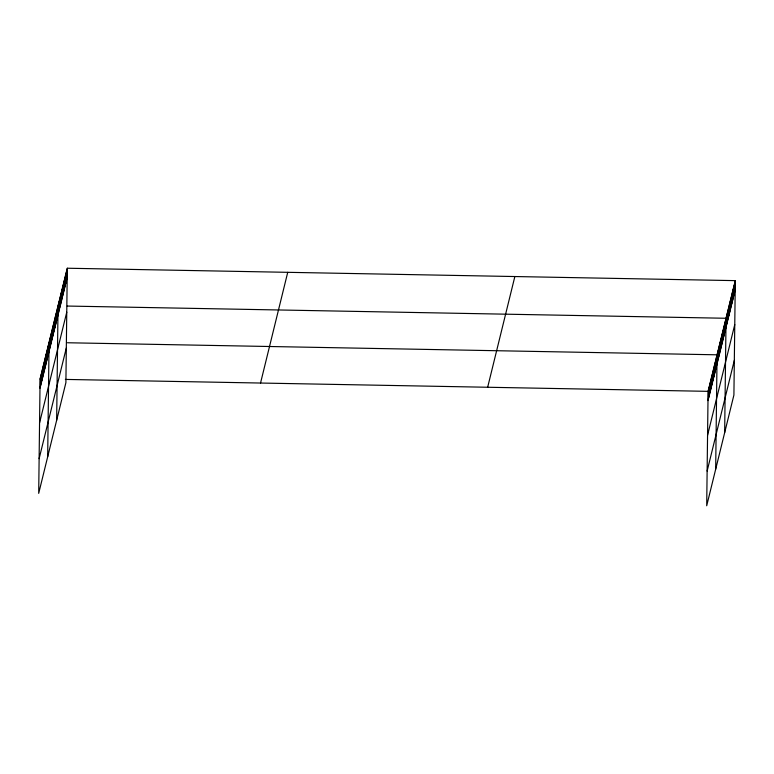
<?xml version="1.0" encoding="UTF-8"?>
<svg xmlns="http://www.w3.org/2000/svg" width="774" height="774" viewBox="0 0 774 774"><rect width="100%" height="100%" fill="white"/><g stroke="black" fill="none" stroke-linecap="round" stroke-linejoin="round"><path stroke-width="1.16" d="M67.299 268.23L40.093 378.95L38.7 493.367L65.896 382.656L67.299 268.23L735.3 280.633L733.907 395.05L706.701 505.77L708.104 391.344L735.3 280.633M40.354 386.681L40.471 377.422M40.732 385.162L40.848 375.903M41.109 383.633L41.216 374.384M41.477 382.114L41.593 372.855M41.854 380.585L41.97 371.336M42.231 379.067L42.338 369.817M42.599 377.548L42.715 368.289M42.976 376.019L43.092 366.77M43.354 374.5L43.46 365.251M43.721 372.981L43.837 363.722M44.099 371.452L44.215 362.203M44.476 369.933L44.582 360.674M44.844 368.414L44.96 359.155M45.221 366.886L45.337 357.636M45.598 365.367L45.705 356.108M45.966 363.848L46.082 354.589M46.343 362.319L46.459 353.07M46.721 360.8L46.827 351.541M47.088 359.281L47.204 350.022M47.466 357.752L47.582 348.503M47.843 356.233L47.949 346.975M48.211 354.715L48.327 345.456M48.588 353.186L48.704 343.937M47.678 456.834L49.072 342.408L51.374 342.456M49.333 350.148L49.449 340.889M49.71 348.619L49.826 339.37M50.087 347.1L50.194 337.841M50.455 345.572L50.571 336.322M50.832 344.053L50.949 334.803M51.21 342.534L51.316 333.275M51.577 341.005L51.694 331.756M51.955 339.486L52.071 330.227M52.322 337.967L52.439 328.708M52.7 336.438L52.816 327.189M53.077 334.919L53.183 325.661M53.445 333.401L53.561 324.142M53.822 331.872L53.938 322.623M54.199 330.353L54.306 321.094M54.567 328.834L54.683 319.575M54.944 327.305L55.06 318.056M55.322 325.786L55.428 316.527M55.689 324.267L55.805 315.008M56.067 322.739L56.183 313.489M56.444 321.22L56.55 311.961M56.812 319.701L56.928 310.442M57.189 318.172L57.305 308.923M57.566 316.653L57.673 307.394M56.657 420.301L58.05 305.875L60.343 305.914M58.311 313.625L58.418 304.366M58.679 312.116L58.785 302.866M59.047 310.616L59.163 301.357M59.414 309.107L59.53 299.848M59.782 307.597L59.898 298.348M60.159 306.098L60.266 296.839M60.527 304.588L60.643 295.329M60.894 303.079L61.011 293.83M61.262 301.579L61.378 292.32M61.639 300.07L61.746 290.821M62.007 298.571L62.123 289.312M62.375 297.061L62.491 287.802M62.742 295.552L62.858 286.303M63.12 294.052L63.226 284.793M63.487 292.543L63.603 283.284M63.855 291.034L63.971 281.784M64.223 289.534L64.339 280.275M64.6 288.025L64.706 278.775M64.968 286.525L65.074 277.266M65.335 285.016L65.451 275.757M65.703 283.507L65.819 274.257M66.071 282.007L66.187 272.748M66.448 280.498L66.554 271.239M66.816 278.988L66.932 269.739M708.365 399.074L708.471 389.825M708.732 397.555L708.849 388.296M709.11 396.036L709.226 386.777M709.487 394.508L709.594 385.259M709.855 392.989L709.971 383.73M710.232 391.47L710.348 382.211M710.609 389.941L710.716 380.692M710.977 388.422L711.093 379.163M711.354 386.903L711.47 377.644M711.722 385.375L711.838 376.125M712.099 383.856L712.215 374.597M712.477 382.327L712.583 373.078M712.844 380.808L712.96 371.559M713.222 379.289L713.338 370.03M713.599 377.76L713.705 368.511M713.967 376.241L714.083 366.992M714.344 374.722L714.46 365.463M714.721 373.194L714.828 363.944M715.089 371.675L715.205 362.416M715.466 370.156L715.582 360.897M715.844 368.627L715.95 359.378M716.211 367.108L716.327 357.849M716.589 365.589L716.705 356.33M715.679 469.238L717.072 354.811L67.444 342.756M717.334 362.542L717.45 353.283M717.711 361.023L717.827 351.764M718.088 359.494L718.195 350.245M718.456 357.975L718.572 348.716M718.833 356.456L718.949 347.197M719.21 354.927L719.317 345.678M719.578 353.408L719.694 344.149M719.955 351.889L720.072 342.63M720.333 350.361L720.439 341.111M720.7 348.842L720.817 339.583M721.078 347.313L721.194 338.064M721.455 345.794L721.562 336.545M721.823 344.275L721.939 335.016M722.2 342.747L722.316 333.497M722.577 341.228L722.684 331.978M722.945 339.709L723.061 330.45M723.322 338.18L723.438 328.931M723.7 336.661L723.806 327.402M724.067 335.142L724.183 325.883M724.445 333.613L724.561 324.364M724.812 332.094L724.928 322.835M725.19 330.575L725.306 321.316M725.567 329.047L725.673 319.797M724.658 432.695L726.051 318.269L67.232 306.049M726.312 326.018L726.418 316.769M726.68 324.519L726.796 315.26M727.047 323.01L727.163 313.751M727.415 321.5L727.531 312.251M727.792 320.001L727.899 310.742M728.16 318.491L728.276 309.242M728.528 316.992L728.644 307.733M728.895 315.482L729.011 306.223M729.272 313.973L729.379 304.724M729.64 312.473L729.747 303.214M730.008 310.964L730.124 301.705M730.375 309.455L730.492 300.206M730.743 307.955L730.859 298.696M731.12 306.446L731.227 297.197M731.488 304.937L731.604 295.687M731.856 303.437L731.972 294.178M732.223 301.928L732.339 292.678M732.601 300.428L732.707 291.169M732.968 298.919L733.084 289.66M733.336 297.409L733.452 288.16M733.704 295.91L733.82 286.651M734.081 294.401L734.187 285.142M734.449 292.891L734.565 283.642M734.816 291.392L734.932 282.133M39.987 388.2L67.183 277.489M39.561 422.904L66.758 312.193M39.126 458.663L66.322 347.952M260.538 383.043L287.734 272.322M487.659 387.252L514.855 276.541M707.987 400.603L735.184 289.882M707.562 435.307L734.758 324.587M707.126 471.066L734.323 360.345M40.093 378.95L42.396 378.989M65.355 379.415L708.104 391.344"/></g></svg>
